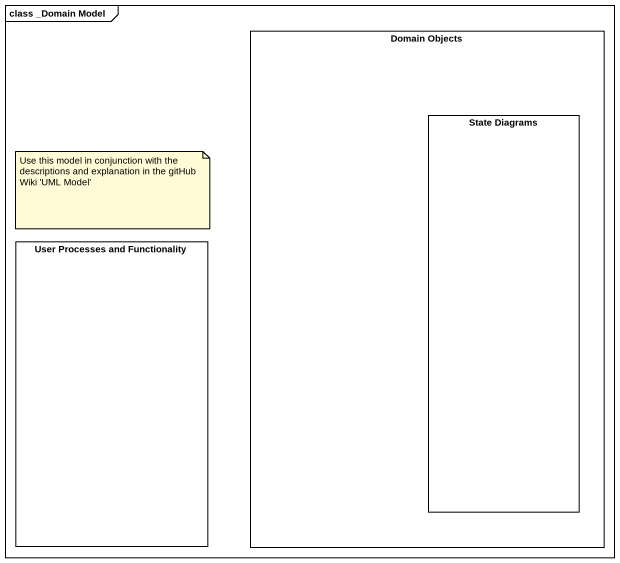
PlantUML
@startuml
mainframe class _Domain Model
rectangle "Domain Objects" as Domain_Objects {
  rectangle "State Diagrams" as State_Diagrams
}
rectangle "User Processes and Functionality" as User_Processes_and
note as N1
  Use this model in conjunction with the descriptions and explanation in the gitHub Wiki 'UML Model'
end note
@enduml
